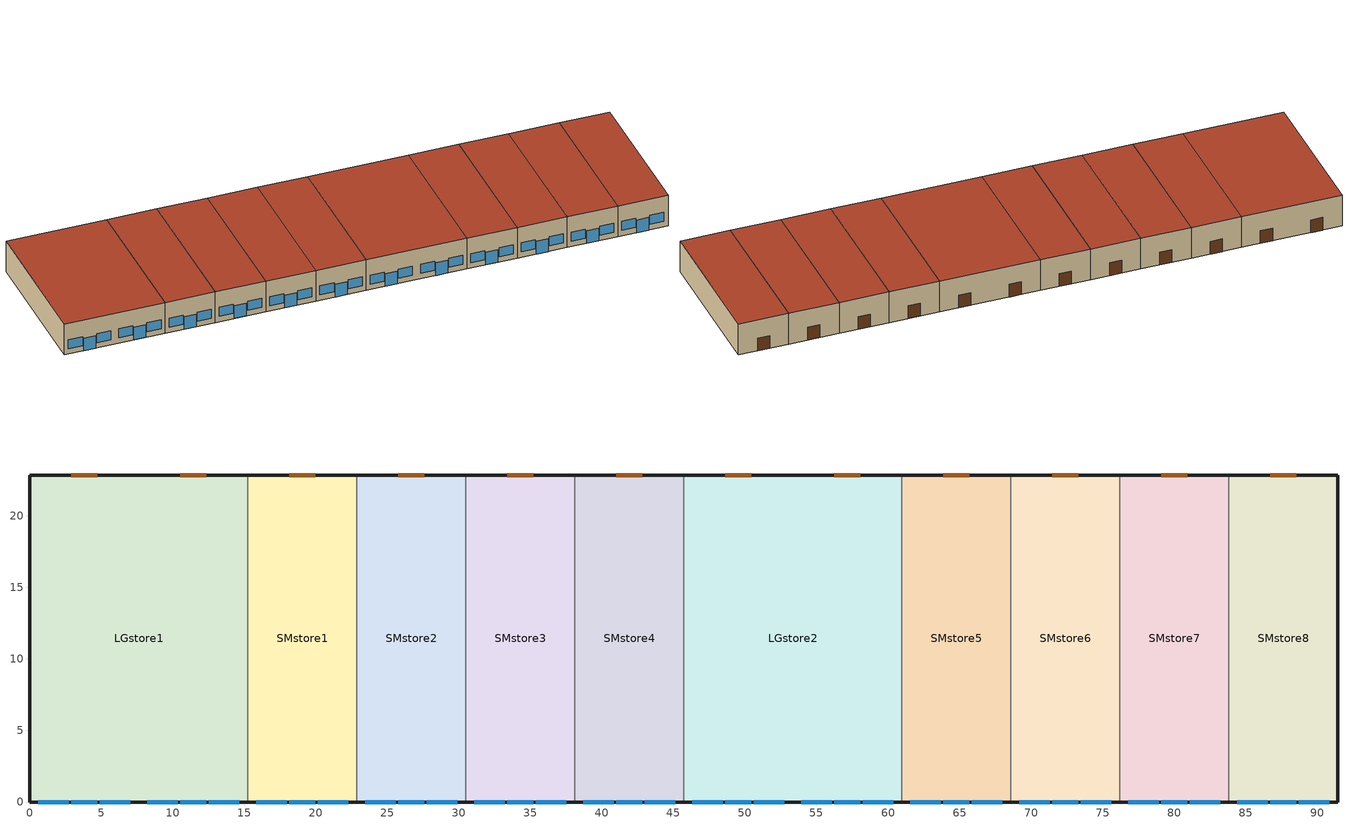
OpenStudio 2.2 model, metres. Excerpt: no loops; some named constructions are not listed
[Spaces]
SMstore2
 floor ground: 30.48,22.86 30.48,0 22.86,0 22.86,22.86 z0
 wall outside: 22.86,0 30.48,0 / 30.48,22.86 22.86,22.86 z0:5.18
 wall to SMstore3: 30.48,0 30.48,22.86 z0:5.18
 wall to SMstore1: 22.86,22.86 22.86,0 z0:5.18
 window: 23.47,0 25.6,0 / 27.74,0 29.87,0 z0.91:2.43; 25.76,0 27.58,0 z0:2.13
 door: 27.58,22.86 25.76,22.86 z0:2.13
 roof outside: 30.48,0 30.48,22.86 22.86,22.86 22.86,0 z5.18
SMstore7
 floor ground: 83.82,22.86 83.82,0 76.2,0 76.2,22.86 z0
 wall outside: 76.2,0 83.82,0 / 83.82,22.86 76.2,22.86 z0:5.18
 wall to SMstore6: 76.2,22.86 76.2,0 z0:5.18
 wall to SMstore8: 83.82,0 83.82,22.86 z0:5.18
 window: 81.08,0 83.21,0 / 76.81,0 78.94,0 z0.91:2.43; 79.1,0 80.92,0 z0:2.13
 door: 80.92,22.86 79.1,22.86 z0:2.13
 roof outside: 83.82,0 83.82,22.86 76.2,22.86 76.2,0 z5.18
SMstore3
 floor ground: 38.1,22.86 38.1,0 30.48,0 30.48,22.86 z0
 wall outside: 30.48,0 38.1,0 / 38.1,22.86 30.48,22.86 z0:5.18
 wall to SMstore4: 38.1,0 38.1,22.86 z0:5.18
 window: 31.09,0 33.22,0 / 35.36,0 37.49,0 z0.91:2.43; 33.38,0 35.2,0 z0:2.13
 door: 35.2,22.86 33.38,22.86 z0:2.13
 roof outside: 38.1,0 38.1,22.86 30.48,22.86 30.48,0 z5.18
SMstore1
 floor ground: 22.86,22.86 22.86,0 15.24,0 15.24,22.86 z0
 wall outside: 15.24,0 22.86,0 / 22.86,22.86 15.24,22.86 z0:5.18
 wall to LGstore1: 15.24,22.86 15.24,0 z0:5.18
 window: 15.85,0 17.98,0 / 20.12,0 22.25,0 z0.91:2.43; 18.14,0 19.97,0 z0:2.13
 door: 19.97,22.86 18.14,22.86 z0:2.13
 roof outside: 22.86,0 22.86,22.86 15.24,22.86 15.24,0 z5.18
LGstore2
 floor ground: 60.96,22.86 60.96,0 45.72,0 45.72,22.86 z0
 wall outside: 45.72,0 60.96,0 / 60.96,22.86 45.72,22.86 z0:5.18
 wall to SMstore5: 60.96,0 60.96,22.86 z0:5.18
 wall to SMstore4: 45.72,22.86 45.72,0 z0:5.18
 window: 48.62,0 50.44,0 / 56.24,0 58.06,0 z0:2.13; 46.33,0 48.46,0 / 58.22,0 60.35,0 / 53.95,0 56.08,0 / 50.6,0 52.73,0 z0.91:2.43
 door: 50.44,22.86 48.62,22.86 / 58.06,22.86 56.24,22.86 z0:2.13
 roof outside: 60.96,0 60.96,22.86 45.72,22.86 45.72,0 z5.18
SMstore8
 floor ground: 91.44,22.86 91.44,0 83.82,0 83.82,22.86 z0
 wall outside: 83.82,0 91.44,0 91.44,22.86 83.82,22.86 z0:5.18
 window: 86.72,0 88.54,0 z0:2.13; 84.43,0 86.56,0 / 88.7,0 90.83,0 z0.91:2.43
 door: 88.54,22.86 86.72,22.86 z0:2.13
 roof outside: 91.44,0 91.44,22.86 83.82,22.86 83.82,0 z5.18
SMstore5
 floor ground: 68.58,22.86 68.58,0 60.96,0 60.96,22.86 z0
 wall outside: 60.96,0 68.58,0 / 68.58,22.86 60.96,22.86 z0:5.18
 wall to SMstore6: 68.58,0 68.58,22.86 z0:5.18
 window: 61.57,0 63.7,0 / 65.84,0 67.97,0 z0.91:2.43; 63.86,0 65.68,0 z0:2.13
 door: 65.68,22.86 63.86,22.86 z0:2.13
 roof outside: 68.58,0 68.58,22.86 60.96,22.86 60.96,0 z5.18
SMstore4
 floor ground: 45.72,22.86 45.72,0 38.1,0 38.1,22.86 z0
 wall outside: 38.1,0 45.72,0 / 45.72,22.86 38.1,22.86 z0:5.18
 window: 41,0 42.82,0 z0:2.13; 38.71,0 40.84,0 / 42.98,0 45.11,0 z0.91:2.43
 door: 42.82,22.86 41,22.86 z0:2.13
 roof outside: 45.72,0 45.72,22.86 38.1,22.86 38.1,0 z5.18
SMstore6
 floor ground: 76.2,22.86 76.2,0 68.58,0 68.58,22.86 z0
 wall outside: 68.58,0 76.2,0 / 76.2,22.86 68.58,22.86 z0:5.18
 window: 73.46,0 75.59,0 / 69.19,0 71.32,0 z0.91:2.43; 71.48,0 73.3,0 z0:2.13
 door: 73.3,22.86 71.48,22.86 z0:2.13
 roof outside: 76.2,0 76.2,22.86 68.58,22.86 68.58,0 z5.18
LGstore1
 floor ground: 15.24,22.86 15.24,0 0,0 0,22.86 z0
 wall outside: 15.24,22.86 0,22.86 0,0 15.24,0 z0:5.18
 window: 8.23,0 10.36,0 / 0.61,0 2.74,0 / 4.88,0 7.01,0 / 12.5,0 14.63,0 z0.91:2.43; 10.52,0 12.35,0 / 2.9,0 4.73,0 z0:2.13
 door: 4.73,22.86 2.9,22.86 / 12.35,22.86 10.52,22.86 z0:2.13
 roof outside: 15.24,0 15.24,22.86 0,22.86 0,0 z5.18
[ClimateZones]
Climate Zone Institution Name 1=ASHRAE; Climate Zone Document Name 1=ANSI/ASHRAE Standard 169; Climate Zone Document Year 1=2006; Climate Zone Institution Name 2=CEC; Climate Zone Document Name 2=California Climate Zone Descriptions; Climate Zone Document Year 2=1995
[Building]
NECB 2011-RetailStripmall-NECB HDD Method-CAN_NF_St.Johns.718010_CWEC.epw created: 2017-07-10 19:05:58 +0000: Default Construction Set=NECB 2011 - StMall - NECB HDD Method at climate 6; Standards Number of Stories=1; Standards Number of Above Ground Stories=1; Standards Building Type=RetailStripmall
[Site]
St John's_NF_CAN: Latitude {deg}=47.62; Longitude {deg}=-52.73; Time Zone {hr}=-3.5; Elevation {m}=140
[Site:GroundTemperature:BuildingSurface]
19.527, 19.502, 19.536, 19.598, 20.002, 21.64, 22.225, 22.375, 21.449, 20.121, 19.802, 19.633
[Site:WaterMainsTemperature]
Calculation Method=Correlation; Annual Average Outdoor Air Temperature {C}=4.60833; Maximum Difference In Monthly Average Outdoor Air Temperatures {deltaC}=20.5
[SizingPeriod:DesignDay] Barometric Pressure {Pa}=99654; Sky Clearness=0; Rain Indicator=0; Snow Indicator=0; Day of Month=21; Daylight Saving Time Indicator=0; Humidity Indicating Type=Wetbulb; Dry-Bulb Temperature Range Modifier Type=DefaultMultipliers
Name | Maximum Dry-Bulb Temperature {C} | Daily Dry-Bulb Temperature Range {deltaC} | Humidity Indicating Conditions at Maximum Dry-Bulb | Wind Speed {m/s} | Wind Direction {deg} | Month | Day Type | Solar Model Indicator | ASHRAE Taub | ASHRAE Taud
St John's Ann Clg .4% Condns WB=>MDB | 23.2 | 7.8 | 20.3 | 6.6 | 240 | 8 | SummerDesignDay | ASHRAETau | 0.399 | 2.23
St John's Ann Clg .4% Condns DB=>MWB | 24.6 | 7.8 | 18.9 | 6.6 | 240 | 8 | SummerDesignDay | ASHRAETau | 0.399 | 2.23
St John's Ann Htg 99.6% Condns DB | -15.7 | 0 | -15.7 | 7.5 | 290 | 2 | WinterDesignDay | ASHRAEClearSky
[Material:NoMass]
CP02 CARPET PAD: Roughness=VeryRough; Thermal Resistance {m2-K/W}=0.21648; Thermal Absorptance=0.9; Solar Absorptance=0.7; Visible Absorptance=0.8
[Material]
Name | Roughness | Thickness {m} | Conductivity {W/m-K} | Density {kg/m3} | Specific Heat {J/kg-K} | Thermal Absorptance | Solar Absorptance | Visible Absorptance
100mm Normalweight concrete floor | MediumSmooth | 0.1016 | 2.31 | 2322 | 832
G01 13mm gypsum board | Smooth | 0.0127 | 0.16 | 800 | 1090 | 0.9 | 0.7 | 0.5
G05 25mm wood | MediumSmooth | 0.0254 | 0.15 | 608 | 1630 | 0.9 | 0.5 | 0.5
[Construction]
Typical Interior Floor: 100mm Normalweight concrete floor, CP02 CARPET PAD
Typical Interior Wall: G01 13mm gypsum board, G01 13mm gypsum board
Typical Interior Ceiling: CP02 CARPET PAD, 100mm Normalweight concrete floor
Typical Interior Window: Clear 3mm
Typical Interior Door; Typical Interior Partition: G05 25mm wood
Customized Fenestration: cond=0.220 tvis=0.220 tsol=0.232: Customized Fenestration:: cond=0.220 tvis=0.220 tsol=0.232
Customized Fenestration: cond=0.220 tvis=0.441 tsol=0.279: Customized Fenestration:: cond=0.220 tvis=0.441 tsol=0.279
Customized Fenestration: cond=0.220 tvis=0.294 tsol=0.332: Customized Fenestration:: cond=0.220 tvis=0.294 tsol=0.332
Customized Fenestration: cond=0.220 tvis=0.898 tsol=0.837: Customized Fenestration:: cond=0.220 tvis=0.898 tsol=0.837
[DefaultConstructionSet]
NECB 2011 - StMall - NECB HDD Method at climate 6: Default Exterior Surface Constructions=NECB 2011 - StMall - NECB HDD Method at climate 6; Default Interior Surface Constructions=Default Surface Constructions 2; Default Ground Contact Surface Constructions=NECB 2011 - StMall - NECB HDD Method at climate 7; Default Exterior SubSurface Constructions=NECB 2011 - StMall - NECB HDD Method at climate 6; Default Interior SubSurface Constructions=Default Sub Surface Constructions 2; Interior Partition Construction=Typical Interior Partition
[DefaultSurfaceConstructions]
Name | Floor Construction | Wall Construction | Roof Ceiling Construction
Default Surface Constructions 2 | Typical Interior Floor | Typical Interior Wall | Typical Interior Ceiling
NECB 2011 - StMall - NECB HDD Method at climate 6 | Customized opaque construction {48e01dc0-d9bd-48fd-ac12-3e1df7023265} to conductance of 0.183 | Customized opaque construction {da86df4a-f8b3-4241-99b7-4b0f54afa372} to conductance of 0.247 | Customized opaque construction {a9e43ece-88d3-41d2-beee-1013b836243f} to conductance of 0.183
NECB 2011 - StMall - NECB HDD Method at climate 7 | Customized opaque construction {3f5c3f83-c7d0-4b5e-8e34-220863dce131} to conductance of 0.757 | Customized opaque construction {3f5c3f83-c7d0-4b5e-8e34-220863dce131} to conductance of 0.284 | Customized opaque construction {3f5c3f83-c7d0-4b5e-8e34-220863dce131} to conductance of 0.284
[DefaultSubSurfaceConstructions]
Name | Fixed Window Construction | Operable Window Construction | Door Construction | Glass Door Construction | Overhead Door Construction | Skylight Construction | Tubular Daylight Dome Construction | Tubular Daylight Diffuser Construction
Default Sub Surface Constructions 2 | Typical Interior Window | Typical Interior Window | Typical Interior Door
NECB 2011 - StMall - NECB HDD Method at climate 6 | Customized Fenestration: cond=0.220 tvis=0.220 tsol=0.232 | Customized Fenestration: cond=0.220 tvis=0.220 tsol=0.232 | Customized opaque construction {99f73597-f2ed-4d67-b1db-63f84e3f093b} to conductance of 2.2 | Customized Fenestration: cond=0.220 tvis=0.441 tsol=0.279 | Customized opaque construction {19a6dd9e-46c1-4a3c-871d-6d8187340d60} to conductance of 2.2 | Customized Fenestration: cond=0.220 tvis=0.294 tsol=0.332 | Customized Fenestration: cond=0.220 tvis=0.898 tsol=0.837 | Customized Fenestration: cond=0.220 tvis=0.898 tsol=0.837
[WindowMaterial:Glazing]
Clear 3mm: Optical Data Type=SpectralAverage; Thickness {m}=0.003; Solar Transmittance at Normal Incidence=0.837; Front Side Solar Reflectance at Normal Incidence=0.075; Back Side Solar Reflectance at Normal Incidence=0.075; Visible Transmittance at Normal Incidence=0.898; Front Side Visible Reflectance at Normal Incidence=0.081; Back Side Visible Reflectance at Normal Incidence=0.081; Infrared Transmittance at Normal Incidence=0; Front Side Infrared Hemispherical Emissivity=0.84; Back Side Infrared Hemispherical Emissivity=0.84; Conductivity {W/m-K}=0.9; Dirt Correction Factor for Solar and Visible Transmittance=1; Solar Diffusing=No
[WindowMaterial:SimpleGlazingSystem] U-Factor {W/m2-K}=2.2; Solar Heat Gain Coefficient=0.6; Visible Transmittance=0.21
Customized Fenestration:: cond=0.220 tvis=0.220 tsol=0.232; Customized Fenestration:: cond=0.220 tvis=0.441 tsol=0.279; Customized Fenestration:: cond=0.220 tvis=0.294 tsol=0.332; Customized Fenestration:: cond=0.220 tvis=0.898 tsol=0.837
[Space] Space Type=Space Function Retail - sales; Building Story=Building Story 1; Part of Total Floor Area=Yes
Name | Thermal Zone
SMstore2 | Sp-SMstore2 Sys-3 Flr-1 Sch-C HPlcmt-north ZN
SMstore7 | Sp-SMstore7 Sys-3 Flr-1 Sch-C HPlcmt-north ZN
SMstore3 | Sp-SMstore3 Sys-3 Flr-1 Sch-C HPlcmt-north ZN
SMstore1 | Sp-SMstore1 Sys-3 Flr-1 Sch-C HPlcmt-north ZN
LGstore2 | Sp-LGstore2 Sys-3 Flr-1 Sch-C HPlcmt-north ZN
SMstore5 | Sp-SMstore5 Sys-3 Flr-1 Sch-C HPlcmt-north ZN
LGstore1 | Sp-LGstore1 Sys-3 Flr-1 Sch-C HPlcmt-west ZN
SMstore8 | Sp-SMstore8 Sys-3 Flr-1 Sch-C HPlcmt-east ZN
SMstore4 | Sp-SMstore4 Sys-3 Flr-1 Sch-C HPlcmt-north ZN
SMstore6 | Sp-SMstore6 Sys-3 Flr-1 Sch-C HPlcmt-north ZN
[BuildingStory]
Building Story 1: Nominal Z Coordinate {m}=0
[SpaceType]
Space Function Retail - sales: Default Schedule Set=Space Function Retail - sales Schedule Set; Design Specification Outdoor Air Object=Space Function Retail - sales Ventilation; Standards Building Type=Space Function; Standards Space Type=Retail - sales
[People:Definition]
Space Function Retail - sales People Definition: Number of People Calculation Method=People/Area; People per Space Floor Area {person/m2}=0.0333681; Fraction Radiant=0.3
[People]
Space Function Retail - sales People: People Definition=Space Function Retail - sales People Definition; Space or SpaceType=Space Function Retail - sales; Work Efficiency Schedule=Work Efficiency Schedule; Clothing Insulation Schedule=Clothing Schedule; Air Velocity Schedule=Air Velocity Schedule
[Lights:Definition]
Space Function Retail - sales Lights Definition: Design Level Calculation Method=Watts/Area; Watts per Space Floor Area {W/m2}=18.0998; Fraction Radiant=0.5; Fraction Visible=0.2
[Lights]
Space Function Retail - sales Lights: Lights Definition=Space Function Retail - sales Lights Definition; Space or SpaceType=Space Function Retail - sales
[ElectricEquipment:Definition]
Space Function Retail - sales Elec Equip Definition: Design Level Calculation Method=Watts/Area; Watts per Space Floor Area {W/m2}=2.49998; Fraction Radiant=0.5
[ElectricEquipment]
Space Function Retail - sales Elec Equip: Electric Equipment Definition=Space Function Retail - sales Elec Equip Definition; Space or SpaceType=Space Function Retail - sales
[DesignSpecification:OutdoorAir]
Space Function Retail - sales Ventilation: Outdoor Air Method=Sum; Outdoor Air Flow per Floor Area {m3/s-m2}=0.00118364
[DefaultScheduleSet]
Space Function Retail - sales Schedule Set: Number of People Schedule=NECB-C-Occupancy; People Activity Level Schedule=NECB-Activity; Lighting Schedule=NECB-C-Lighting; Electric Equipment Schedule=NECB-C-Electric-Equipment; Infiltration Schedule=Always On
[ThermostatSetpoint:DualSetpoint] Heating Setpoint Temperature Schedule=NECB-C-Thermostat Setpoint-Heating; Cooling Setpoint Temperature Schedule=NECB-C-Thermostat Setpoint-Cooling
Space Function Retail - sales Thermostat 11; Space Function Retail - sales Thermostat 12; Space Function Retail - sales Thermostat 13; Space Function Retail - sales Thermostat 14; Space Function Retail - sales Thermostat 15; Space Function Retail - sales Thermostat 16; Space Function Retail - sales Thermostat 17; Space Function Retail - sales Thermostat 18; Space Function Retail - sales Thermostat 19; Space Function Retail - sales Thermostat 20
[SpaceInfiltration:DesignFlowRate] Schedule=Always On Discrete; Design Flow Rate Calculation Method=Flow/ExteriorArea; Flow per Exterior Surface Area {m3/s-m2}=0.00025; Constant Term Coefficient=0; Temperature Term Coefficient=0; Velocity Term Coefficient=0.224; Velocity Squared Term Coefficient=0
Name | Space or SpaceType
LGstore1 Infiltration | LGstore1
LGstore2 Infiltration | LGstore2
SMstore1 Infiltration | SMstore1
SMstore2 Infiltration | SMstore2
SMstore3 Infiltration | SMstore3
SMstore4 Infiltration | SMstore4
SMstore5 Infiltration | SMstore5
SMstore6 Infiltration | SMstore6
SMstore7 Infiltration | SMstore7
SMstore8 Infiltration | SMstore8
[ThermalZone] Use Ideal Air Loads=No
Name | Thermostat
Sp-LGstore2 Sys-3 Flr-1 Sch-C HPlcmt-north ZN | Space Function Retail - sales Thermostat 11
Sp-SMstore2 Sys-3 Flr-1 Sch-C HPlcmt-north ZN | Space Function Retail - sales Thermostat 12
Sp-SMstore1 Sys-3 Flr-1 Sch-C HPlcmt-north ZN | Space Function Retail - sales Thermostat 13
Sp-SMstore7 Sys-3 Flr-1 Sch-C HPlcmt-north ZN | Space Function Retail - sales Thermostat 14
Sp-SMstore6 Sys-3 Flr-1 Sch-C HPlcmt-north ZN | Space Function Retail - sales Thermostat 15
Sp-SMstore3 Sys-3 Flr-1 Sch-C HPlcmt-north ZN | Space Function Retail - sales Thermostat 16
Sp-SMstore5 Sys-3 Flr-1 Sch-C HPlcmt-north ZN | Space Function Retail - sales Thermostat 17
Sp-SMstore4 Sys-3 Flr-1 Sch-C HPlcmt-north ZN | Space Function Retail - sales Thermostat 18
Sp-SMstore8 Sys-3 Flr-1 Sch-C HPlcmt-east ZN | Space Function Retail - sales Thermostat 19
Sp-LGstore1 Sys-3 Flr-1 Sch-C HPlcmt-west ZN | Space Function Retail - sales Thermostat 20
[Schedule:Ruleset]
Clothing Schedule: Default Day Schedule=Clothing Schedule Default Winter Clothes
Air Velocity Schedule: Default Day Schedule=Air Velocity Schedule Default
Work Efficiency Schedule: Default Day Schedule=Work Efficiency Schedule Default
NECB-C-Occupancy: Default Day Schedule=NECB-C-Occupancy Default
NECB-Activity: Default Day Schedule=NECB-Activity Default; Summer Design Day Schedule=NECB-Activity Summer Design Day; Winter Design Day Schedule=NECB-Activity Winter Design Day
NECB-C-Lighting: Default Day Schedule=NECB-C-Lighting Default
NECB-C-Electric-Equipment: Default Day Schedule=NECB-C-Electric-Equipment Default
Always On: Default Day Schedule=Always On Default
NECB-C-Thermostat Setpoint-Heating: Default Day Schedule=NECB-C-Thermostat Setpoint-Heating Default
NECB-C-Thermostat Setpoint-Cooling: Default Day Schedule=NECB-C-Thermostat Setpoint-Cooling Default
[Schedule:Day]
Clothing Schedule Default Winter Clothes; Always On Default: 24, 0, 1
Clothing Schedule Summer Clothes: 24, 0, 0.5
Air Velocity Schedule Default: 24, 0, 0.2
Work Efficiency Schedule Default: 24, 0, 0
NECB-C-Occupancy Default; NECB-C-Occupancy Default|Wkdy Day: 8, 0, 0, 9, 0, 0.1, 10, 0, 0.2, 12, 0, 0.5, 16, 0, 0.7, 17, 0, 0.8, 18, 0, 0.7, 19, 0, 0.5, 21, 0, 0.3, 24, 0, 0
NECB-C-Occupancy Sat Day: 8, 0, 0, 9, 0, 0.1, 10, 0, 0.2, 11, 0, 0.5, 12, 0, 0.6, 13, 0, 0.8, 16, 0, 0.9, 17, 0, 0.8, 18, 0, 0.7, 19, 0, 0.5, 21, 0, 0.2, 24, 0, 0
NECB-C-Occupancy Sun|Hol Day: 10, 0, 0, 11, 0, 0.1, 13, 0, 0.2, 18, 0, 0.4, 19, 0, 0.2, 24, 0, 0
NECB-Activity Default; NECB-Activity Winter Design Day; NECB-Activity Summer Design Day: 24, 0, 130
NECB-C-Lighting Default; NECB-C-Lighting Default|Wkdy Day; NECB-C-Lighting Sat Day; NECB-C-Electric-Equipment Default; NECB-C-Electric-Equipment Default|Wkdy Day; NECB-C-Electric-Equipment Sat Day: 8, 0, 0.05, 9, 0, 0.5, 19, 0, 0.9, 20, 0, 0.6, 21, 0, 0.5, 24, 0, 0.05
NECB-C-Lighting Sun|Hol Day; NECB-C-Electric-Equipment Sun|Hol Day: 10, 0, 0.05, 11, 0, 0.5, 18, 0, 0.9, 19, 0, 0.6, 24, 0, 0.05
NECB-C-Thermostat Setpoint-Heating Default; NECB-C-Thermostat Setpoint-Heating Default|Wkdy Day; NECB-C-Thermostat Setpoint-Heating Sat Day: 7, 0, 18, 8, 0, 20, 21, 0, 22, 24, 0, 18
NECB-C-Thermostat Setpoint-Heating Sun|Hol Day: 9, 0, 18, 10, 0, 20, 19, 0, 22, 24, 0, 18
NECB-C-Thermostat Setpoint-Cooling Default; NECB-C-Thermostat Setpoint-Cooling Default|Wkdy Day; NECB-C-Thermostat Setpoint-Cooling Sat Day: 7, 0, 35, 21, 0, 24, 24, 0, 35
NECB-C-Thermostat Setpoint-Cooling Sun|Hol Day: 9, 0, 35, 19, 0, 24, 24, 0, 35
[Schedule:Rule] Date Specification Type=DateRange; Start Day=1
Name | Schedule Ruleset | Rule Order | Day Schedule | Start Month | End Month | End Day | Apply Monday | Apply Tuesday | Apply Wednesday | Apply Thursday | Apply Friday | Apply Saturday | Apply Sunday
Schedule Rule 1 | Clothing Schedule | 0 | Clothing Schedule Summer Clothes | 5 | 9 | 30
Schedule Rule 2 | NECB-C-Occupancy | 2 | NECB-C-Occupancy Default|Wkdy Day | 1 | 12 | 31 | Yes | Yes | Yes | Yes | Yes
Schedule Rule 3 | NECB-C-Occupancy | 1 | NECB-C-Occupancy Sat Day | 1 | 12 | 31 |  |  |  |  |  | Yes
Schedule Rule 4 | NECB-C-Occupancy | 0 | NECB-C-Occupancy Sun|Hol Day | 1 | 12 | 31 |  |  |  |  |  |  | Yes
Schedule Rule 5 | NECB-C-Lighting | 2 | NECB-C-Lighting Default|Wkdy Day | 1 | 12 | 31 | Yes | Yes | Yes | Yes | Yes
Schedule Rule 6 | NECB-C-Lighting | 1 | NECB-C-Lighting Sat Day | 1 | 12 | 31 |  |  |  |  |  | Yes
Schedule Rule 7 | NECB-C-Lighting | 0 | NECB-C-Lighting Sun|Hol Day | 1 | 12 | 31 |  |  |  |  |  |  | Yes
Schedule Rule 8 | NECB-C-Electric-Equipment | 2 | NECB-C-Electric-Equipment Default|Wkdy Day | 1 | 12 | 31 | Yes | Yes | Yes | Yes | Yes
Schedule Rule 9 | NECB-C-Electric-Equipment | 1 | NECB-C-Electric-Equipment Sat Day | 1 | 12 | 31 |  |  |  |  |  | Yes
Schedule Rule 10 | NECB-C-Electric-Equipment | 0 | NECB-C-Electric-Equipment Sun|Hol Day | 1 | 12 | 31 |  |  |  |  |  |  | Yes
Schedule Rule 11 | NECB-C-Thermostat Setpoint-Heating | 2 | NECB-C-Thermostat Setpoint-Heating Default|Wkdy Day | 1 | 12 | 31 | Yes | Yes | Yes | Yes | Yes
Schedule Rule 12 | NECB-C-Thermostat Setpoint-Heating | 1 | NECB-C-Thermostat Setpoint-Heating Sat Day | 1 | 12 | 31 |  |  |  |  |  | Yes
Schedule Rule 13 | NECB-C-Thermostat Setpoint-Heating | 0 | NECB-C-Thermostat Setpoint-Heating Sun|Hol Day | 1 | 12 | 31 |  |  |  |  |  |  | Yes
Schedule Rule 14 | NECB-C-Thermostat Setpoint-Cooling | 2 | NECB-C-Thermostat Setpoint-Cooling Default|Wkdy Day | 1 | 12 | 31 | Yes | Yes | Yes | Yes | Yes
Schedule Rule 15 | NECB-C-Thermostat Setpoint-Cooling | 1 | NECB-C-Thermostat Setpoint-Cooling Sat Day | 1 | 12 | 31 |  |  |  |  |  | Yes
Schedule Rule 16 | NECB-C-Thermostat Setpoint-Cooling | 0 | NECB-C-Thermostat Setpoint-Cooling Sun|Hol Day | 1 | 12 | 31 |  |  |  |  |  |  | Yes
[Schedule:Constant]
Always On Discrete: Value=1
